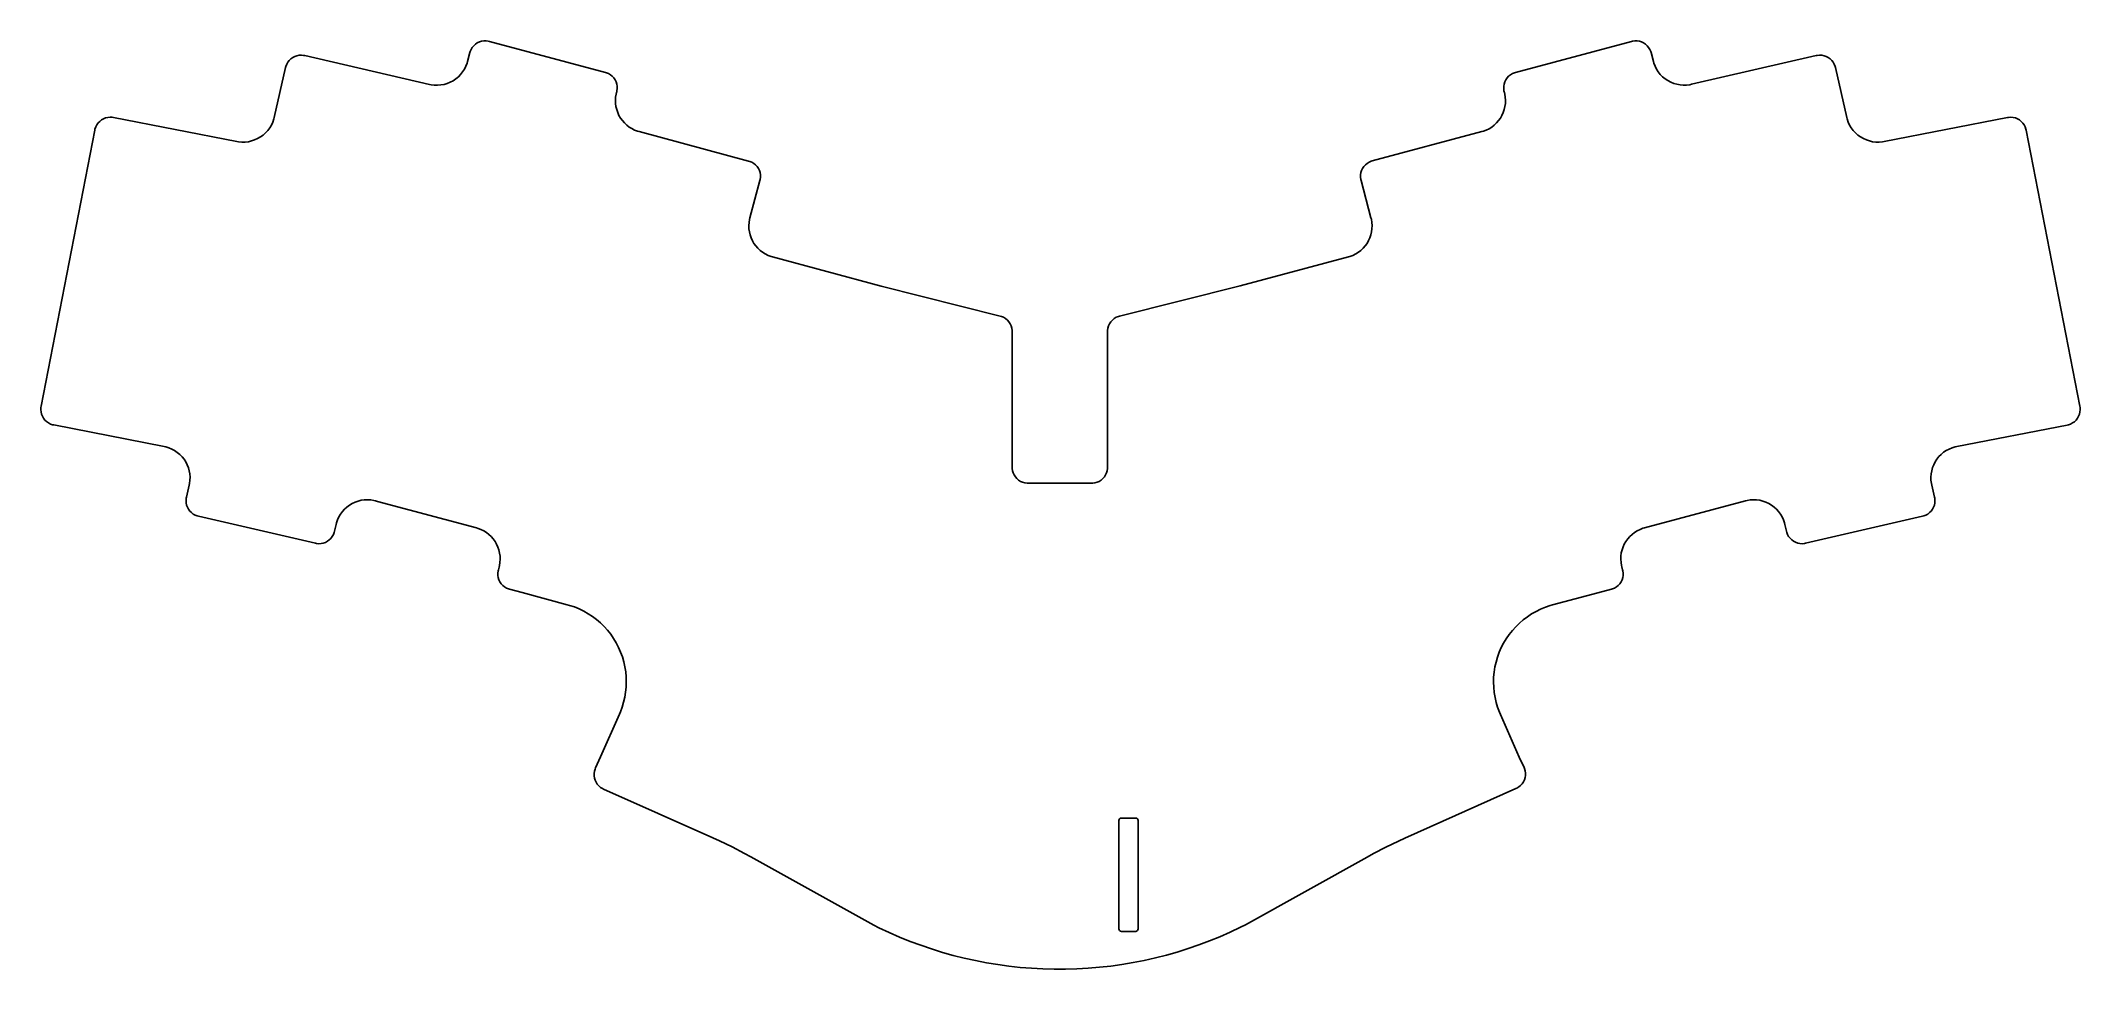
# Model space of a CAD drawing. Extents: x 21 to 277, y -154 to -38.
import ezdxf

# ---------------------------------------------------------------- set-up
doc = ezdxf.new("R2010")
doc.units = 0
doc.layers.add('BLACK', color=7, linetype='CONTINUOUS')

msp = doc.modelspace()

# ---------------------------------------------------------------- linework, layer by layer
at = {"layer": 'BLACK', "linetype": 'CONTINUOUS'}
for p, q in [((75.7138, -38.4578), (75.9504, -38.2977)), ((75.9504, -38.2977), (76.2074, -38.1728)), ((76.2074, -38.1728), (76.4796, -38.0859)), ((76.4796, -38.0859), (76.7613, -38.0385)), ((76.7613, -38.0385), (77.0469, -38.0317)), ((77.0469, -38.0317), (77.3306, -38.0656)), ((77.3306, -38.0656), (77.4693, -38.1002)), ((77.4693, -38.1002), (92.0077, -41.9955)), ((206.086, -41.9955), (220.625, -38.1008)), ((220.625, -38.1008), (220.764, -38.0663)), ((220.764, -38.0663), (221.047, -38.0325)), ((221.047, -38.0325), (221.333, -38.0393)), ((221.333, -38.0393), (221.615, -38.0866)), ((221.615, -38.0866), (221.887, -38.1736)), ((221.887, -38.1736), (222.144, -38.2983)), ((222.144, -38.2983), (222.38, -38.4584)), ((52.0609, -40.9809), (52.201, -40.7318)), ((52.201, -40.7318), (52.3751, -40.5051)), ((52.3751, -40.5051), (52.5798, -40.3056)), ((52.5798, -40.3056), (52.8107, -40.1372)), ((52.8107, -40.1372), (53.0633, -40.0034)), ((53.0633, -40.0034), (53.3324, -39.9069)), ((53.3324, -39.9069), (53.6124, -39.8497)), ((53.6124, -39.8497), (53.8978, -39.833)), ((53.8978, -39.833), (54.1826, -39.857)), ((54.1826, -39.857), (54.3224, -39.8868)), ((54.3224, -39.8868), (69.9546, -43.4991)), ((74.5173, -41.2175), (74.6632, -40.8347)), ((74.6632, -40.8347), (74.7188, -40.6375)), ((74.7188, -40.6375), (75.0198, -39.5142)), ((75.0198, -39.5142), (75.0593, -39.3769)), ((75.0593, -39.3769), (75.1718, -39.1143)), ((75.1718, -39.1143), (75.3205, -38.8703)), ((75.3205, -38.8703), (75.5024, -38.65)), ((75.5024, -38.65), (75.7138, -38.4578)), ((222.38, -38.4584), (222.592, -38.6504)), ((222.592, -38.6504), (222.774, -38.8706)), ((222.774, -38.8706), (222.922, -39.1144)), ((222.922, -39.1144), (223.035, -39.3769)), ((223.035, -39.3769), (223.074, -39.5142)), ((223.074, -39.5142), (223.374, -40.6288)), ((223.374, -40.6288), (223.429, -40.8259)), ((223.429, -40.8259), (223.575, -41.2084)), ((228.135, -43.4897), (243.776, -39.8859)), ((243.776, -39.8859), (243.916, -39.8562)), ((243.916, -39.8562), (244.2, -39.8323)), ((244.2, -39.8323), (244.485, -39.8491)), ((244.485, -39.8491), (244.765, -39.9064)), ((244.765, -39.9064), (245.034, -40.0029)), ((245.034, -40.0029), (245.287, -40.1367)), ((245.287, -40.1367), (245.517, -40.305)), ((245.517, -40.305), (245.722, -40.5045)), ((245.722, -40.5045), (245.896, -40.731)), ((245.896, -40.731), (246.036, -40.9801)), ((50.4834, -47.6315), (51.9232, -41.3862)), ((51.9232, -41.3862), (51.9577, -41.2475)), ((51.9577, -41.2475), (52.0609, -40.9809)), ((71.7821, -43.4956), (72.1753, -43.3805)), ((72.1753, -43.3805), (72.5546, -43.2258)), ((72.5546, -43.2258), (72.9162, -43.0331)), ((72.9162, -43.0331), (73.2561, -42.8044)), ((73.2561, -42.8044), (73.5709, -42.5422)), ((73.5709, -42.5422), (73.8572, -42.2492)), ((73.8572, -42.2492), (74.1121, -41.9285)), ((74.1121, -41.9285), (74.3329, -41.5833)), ((74.3329, -41.5833), (74.5173, -41.2175)), ((92.0077, -41.9955), (92.1451, -42.0349)), ((92.1451, -42.0349), (92.4078, -42.1473)), ((92.4078, -42.1473), (92.6518, -42.296)), ((92.6518, -42.296), (92.8722, -42.478)), ((92.8722, -42.478), (93.0644, -42.6894)), ((93.0644, -42.6894), (93.2246, -42.9261)), ((93.2246, -42.9261), (93.3494, -43.1832)), ((93.3494, -43.1832), (93.4364, -43.4554)), ((93.4364, -43.4554), (93.4838, -43.7372)), ((204.611, -43.7356), (204.658, -43.454)), ((204.658, -43.454), (204.745, -43.182)), ((204.745, -43.182), (204.87, -42.9252)), ((204.87, -42.9252), (205.03, -42.6888)), ((205.03, -42.6888), (205.222, -42.4775)), ((205.222, -42.4775), (205.443, -42.2958)), ((205.443, -42.2958), (205.687, -42.1472)), ((205.687, -42.1472), (205.949, -42.0348)), ((205.949, -42.0348), (206.086, -41.9955)), ((223.575, -41.2084), (223.759, -41.574)), ((223.759, -41.574), (223.98, -41.9188)), ((223.98, -41.9188), (224.235, -42.2393)), ((224.235, -42.2393), (224.521, -42.5321)), ((224.521, -42.5321), (224.836, -42.7942)), ((224.836, -42.7942), (225.175, -43.0227)), ((225.175, -43.0227), (225.537, -43.2153)), ((225.537, -43.2153), (225.916, -43.3701)), ((225.916, -43.3701), (226.309, -43.4853)), ((246.036, -40.9801), (246.139, -41.2465)), ((246.139, -41.2465), (246.174, -41.3851)), ((246.174, -41.3851), (247.616, -47.6326)), ((69.9546, -43.4991), (70.1547, -43.5427)), ((70.1547, -43.5427), (70.5612, -43.5937)), ((70.5612, -43.5937), (70.9708, -43.6028)), ((70.9708, -43.6028), (71.3792, -43.57)), ((71.3792, -43.57), (71.7821, -43.4956)), ((93.2911, -45.091), (93.2653, -45.4828)), ((93.2653, -45.4828), (93.2781, -45.8752)), ((93.2781, -45.8752), (93.3292, -46.2645)), ((93.3551, -44.7036), (93.2911, -45.091)), ((93.4036, -44.5134), (93.3551, -44.7036)), ((93.4219, -44.4453), (93.4036, -44.5134)), ((93.4565, -44.3066), (93.4219, -44.4453)), ((93.4905, -44.0229), (93.4565, -44.3066)), ((93.4838, -43.7372), (93.4905, -44.0229)), ((204.604, -44.021), (204.611, -43.7356)), ((204.637, -44.3046), (204.604, -44.021)), ((204.672, -44.4432), (204.637, -44.3046)), ((204.692, -44.5207), (204.672, -44.4432)), ((204.741, -44.711), (204.692, -44.5207)), ((204.804, -45.0983), (204.741, -44.711)), ((204.765, -46.2713), (204.817, -45.8822)), ((204.83, -45.4899), (204.804, -45.0983)), ((204.817, -45.8822), (204.83, -45.4899)), ((226.309, -43.4853), (226.711, -43.5597)), ((226.711, -43.5597), (227.119, -43.5927)), ((227.119, -43.5927), (227.529, -43.5838)), ((227.529, -43.5838), (227.935, -43.5331)), ((227.935, -43.5331), (228.135, -43.4897)), ((28.1188, -48.8229), (28.2502, -48.5691)), ((28.2502, -48.5691), (28.4163, -48.3366)), ((28.4163, -48.3366), (28.6138, -48.1301)), ((28.6138, -48.1301), (28.8386, -47.9538)), ((28.8386, -47.9538), (29.0863, -47.8113)), ((29.0863, -47.8113), (29.3518, -47.7055)), ((29.3518, -47.7055), (29.6296, -47.6385)), ((29.6296, -47.6385), (29.9141, -47.6118)), ((29.9141, -47.6118), (30.1995, -47.6259)), ((30.1995, -47.6259), (30.3402, -47.6507)), ((30.3402, -47.6507), (45.8226, -50.6595)), ((50.1311, -48.5905), (50.3024, -48.2183)), ((50.3024, -48.2183), (50.4348, -47.8305)), ((50.4348, -47.8305), (50.4834, -47.6315)), ((93.3292, -46.2645), (93.4182, -46.6469)), ((93.4182, -46.6469), (93.5443, -47.0188)), ((93.5443, -47.0188), (93.7062, -47.3765)), ((93.7062, -47.3765), (93.9024, -47.7166)), ((93.9024, -47.7166), (94.131, -48.0358)), ((94.131, -48.0358), (94.3897, -48.3312)), ((94.3897, -48.3312), (94.6761, -48.5997)), ((203.417, -48.6047), (203.703, -48.3364)), ((203.703, -48.3364), (203.962, -48.0414)), ((203.962, -48.0414), (204.191, -47.7224)), ((204.191, -47.7224), (204.387, -47.3826)), ((204.387, -47.3826), (204.549, -47.0251)), ((204.549, -47.0251), (204.676, -46.6535)), ((204.676, -46.6535), (204.765, -46.2713)), ((247.616, -47.6326), (247.664, -47.8316)), ((247.664, -47.8316), (247.797, -48.2192)), ((247.797, -48.2192), (247.968, -48.5913)), ((252.276, -50.6597), (267.752, -47.6544)), ((267.752, -47.6544), (267.892, -47.6297)), ((267.892, -47.6297), (268.178, -47.6157)), ((268.178, -47.6157), (268.462, -47.6424)), ((268.462, -47.6424), (268.74, -47.7094)), ((268.74, -47.7094), (269.005, -47.8152)), ((269.005, -47.8152), (269.253, -47.9576)), ((269.253, -47.9576), (269.478, -48.1338)), ((269.478, -48.1338), (269.675, -48.3403)), ((269.675, -48.3403), (269.841, -48.5727)), ((21.2712, -83.8462), (27.9954, -49.2326)), ((27.9954, -49.2326), (28.025, -49.0928)), ((28.025, -49.0928), (28.1188, -48.8229)), ((45.8226, -50.6595), (46.0242, -50.696)), ((46.0242, -50.696), (46.4323, -50.7326)), ((46.4323, -50.7326), (46.842, -50.7273)), ((46.842, -50.7273), (47.249, -50.6802)), ((47.249, -50.6802), (47.649, -50.5917)), ((47.649, -50.5917), (48.038, -50.4628)), ((48.038, -50.4628), (48.4117, -50.2948)), ((48.4117, -50.2948), (48.7662, -50.0894)), ((48.7662, -50.0894), (49.0979, -49.8489)), ((49.0979, -49.8489), (49.4033, -49.5757)), ((49.4033, -49.5757), (49.6792, -49.2728)), ((49.6792, -49.2728), (49.9226, -48.9432)), ((49.9226, -48.9432), (50.1311, -48.5905)), ((94.6761, -48.5997), (94.9875, -48.8389)), ((94.9875, -48.8389), (95.3208, -49.0464)), ((95.3208, -49.0464), (95.6729, -49.2203)), ((95.6729, -49.2203), (96.0402, -49.3589)), ((96.0402, -49.3589), (96.2292, -49.4121)), ((96.2292, -49.4121), (109.962, -53.1023)), ((188.13, -53.0993), (201.864, -49.416)), ((201.864, -49.416), (202.053, -49.3628)), ((202.053, -49.3628), (202.42, -49.2245)), ((202.42, -49.2245), (202.772, -49.0509)), ((202.772, -49.0509), (203.105, -48.8436)), ((203.105, -48.8436), (203.417, -48.6047)), ((247.968, -48.5913), (248.177, -48.9439)), ((248.177, -48.9439), (248.42, -49.2733)), ((248.42, -49.2733), (248.696, -49.5762)), ((248.696, -49.5762), (249.001, -49.8493)), ((249.001, -49.8493), (249.333, -50.0897)), ((249.333, -50.0897), (249.687, -50.295)), ((249.687, -50.295), (250.061, -50.4629)), ((250.061, -50.4629), (250.45, -50.5918)), ((250.45, -50.5918), (250.85, -50.6803)), ((250.85, -50.6803), (251.257, -50.7275)), ((251.257, -50.7275), (251.666, -50.7328)), ((251.666, -50.7328), (252.074, -50.6962)), ((252.074, -50.6962), (252.276, -50.6597)), ((269.841, -48.5727), (269.973, -48.8264)), ((269.973, -48.8264), (270.066, -49.0962)), ((270.066, -49.0962), (270.096, -49.2359)), ((270.096, -49.2359), (276.828, -83.8502)), ((109.962, -53.1023), (110.1, -53.1418)), ((110.1, -53.1418), (110.362, -53.2543)), ((110.362, -53.2543), (110.606, -53.4031)), ((110.606, -53.4031), (110.826, -53.585)), ((110.826, -53.585), (111.018, -53.7963)), ((187.074, -53.7933), (187.266, -53.5819)), ((187.266, -53.5819), (187.487, -53.4)), ((187.487, -53.4), (187.731, -53.2512)), ((187.731, -53.2512), (187.993, -53.1387)), ((187.993, -53.1387), (188.13, -53.0993)), ((111.375, -55.5506), (110.125, -60.2235)), ((111.018, -53.7963), (111.178, -54.0328)), ((111.178, -54.0328), (111.302, -54.2896)), ((111.302, -54.2896), (111.389, -54.5616)), ((111.41, -55.4121), (111.375, -55.5506)), ((111.389, -54.5616), (111.437, -54.8431)), ((111.444, -55.1286), (111.41, -55.4121)), ((111.437, -54.8431), (111.444, -55.1286)), ((186.648, -55.1263), (186.655, -54.8407)), ((186.682, -55.41), (186.648, -55.1263)), ((186.655, -54.8407), (186.702, -54.559)), ((186.717, -55.5486), (186.682, -55.41)), ((186.702, -54.559), (186.789, -54.2869)), ((187.969, -60.2214), (186.717, -55.5486)), ((186.789, -54.2869), (186.914, -54.0299)), ((186.914, -54.0299), (187.074, -53.7933)), ((110.013, -60.8011), (109.987, -61.1929)), ((109.987, -61.1929), (110, -61.5853)), ((110.077, -60.4137), (110.013, -60.8011)), ((110.125, -60.2235), (110.077, -60.4137)), ((188.017, -60.4117), (187.969, -60.2214)), ((188.081, -60.7992), (188.017, -60.4117)), ((188.107, -61.1911), (188.081, -60.7992)), ((188.094, -61.5837), (188.107, -61.1911)), ((110, -61.5853), (110.052, -61.9745)), ((110.052, -61.9745), (110.141, -62.3568)), ((110.141, -62.3568), (110.267, -62.7286)), ((110.267, -62.7286), (110.429, -63.0862)), ((110.429, -63.0862), (110.626, -63.4262)), ((110.626, -63.4262), (110.854, -63.7453)), ((110.854, -63.7453), (111.113, -64.0405)), ((186.981, -64.0399), (187.24, -63.7446)), ((187.24, -63.7446), (187.469, -63.4253)), ((187.469, -63.4253), (187.665, -63.0852)), ((187.665, -63.0852), (187.827, -62.7274)), ((187.827, -62.7274), (187.953, -62.3555)), ((187.953, -62.3555), (188.043, -61.9731)), ((188.043, -61.9731), (188.094, -61.5837)), ((111.113, -64.0405), (111.4, -64.3089)), ((111.4, -64.3089), (111.711, -64.548)), ((111.711, -64.548), (112.044, -64.7554)), ((112.044, -64.7554), (112.396, -64.9291)), ((112.396, -64.9291), (112.764, -65.0675)), ((112.764, -65.0675), (112.953, -65.1206)), ((112.953, -65.1206), (126.555, -68.7698)), ((171.562, -68.76), (185.14, -65.1202)), ((185.14, -65.1202), (185.33, -65.067)), ((185.33, -65.067), (185.697, -64.9286)), ((185.697, -64.9286), (186.049, -64.7549)), ((186.049, -64.7549), (186.383, -64.5475)), ((186.383, -64.5475), (186.694, -64.3083)), ((186.694, -64.3083), (186.981, -64.0399)), ((126.555, -68.7698), (141.494, -72.5408)), ((156.456, -72.5429), (171.562, -68.76)), ((141.494, -72.5408), (141.636, -72.5793)), ((141.636, -72.5793), (141.907, -72.6924)), ((141.907, -72.6924), (142.16, -72.844)), ((142.16, -72.844), (142.387, -73.031)), ((142.387, -73.031), (142.584, -73.2492)), ((142.584, -73.2492), (142.748, -73.494)), ((142.748, -73.494), (142.873, -73.7601)), ((142.873, -73.7601), (142.959, -74.0417)), ((142.959, -74.0417), (143.002, -74.3328)), ((154.945, -74.3356), (154.988, -74.0442)), ((154.988, -74.0442), (155.074, -73.7622)), ((155.074, -73.7622), (155.2, -73.4958)), ((155.2, -73.4958), (155.363, -73.2508)), ((155.363, -73.2508), (155.561, -73.0324)), ((155.561, -73.0324), (155.789, -72.8455)), ((155.789, -72.8455), (156.042, -72.694)), ((156.042, -72.694), (156.314, -72.5813)), ((156.314, -72.5813), (156.456, -72.5429)), ((143.002, -74.3328), (143.004, -74.48)), ((143.004, -74.48), (143.004, -91.4961)), ((154.942, -74.483), (154.945, -74.3356)), ((154.942, -91.4961), (154.942, -74.483)), ((21.2325, -84.2721), (21.2465, -83.9869)), ((21.2591, -84.5564), (21.2325, -84.2721)), ((21.2465, -83.9869), (21.2712, -83.8462)), ((276.828, -83.8502), (276.853, -83.991)), ((276.867, -84.2763), (276.84, -84.5608)), ((276.853, -83.991), (276.867, -84.2763)), ((21.326, -84.8341), (21.2591, -84.5564)), ((21.4317, -85.0994), (21.326, -84.8341)), ((21.574, -85.3469), (21.4317, -85.0994)), ((21.7501, -85.5718), (21.574, -85.3469)), ((21.9564, -85.7692), (21.7501, -85.5718)), ((22.1886, -85.9354), (21.9564, -85.7692)), ((22.4422, -86.0668), (22.1886, -85.9354)), ((22.7118, -86.1608), (22.4422, -86.0668)), ((22.8515, -86.1906), (22.7118, -86.1608)), ((36.708, -88.8942), (22.8515, -86.1906)), ((275.246, -86.1952), (261.389, -88.8908)), ((275.386, -86.1654), (275.246, -86.1952)), ((275.656, -86.0715), (275.386, -86.1654)), ((275.91, -85.9401), (275.656, -86.0715)), ((276.142, -85.774), (275.91, -85.9401)), ((276.349, -85.5765), (276.142, -85.774)), ((276.525, -85.3516), (276.349, -85.5765)), ((276.667, -85.104), (276.525, -85.3516)), ((276.773, -84.8385), (276.667, -85.104)), ((276.84, -84.5608), (276.773, -84.8385)), ((36.9045, -88.935), (36.708, -88.8942)), ((37.2887, -89.0509), (36.9045, -88.935)), ((37.6594, -89.2047), (37.2887, -89.0509)), ((38.0128, -89.3949), (37.6594, -89.2047)), ((38.3454, -89.6194), (38.0128, -89.3949)), ((260.084, -89.391), (259.751, -89.6155)), ((260.437, -89.201), (260.084, -89.391)), ((260.808, -89.0473), (260.437, -89.201)), ((261.193, -88.9316), (260.808, -89.0473)), ((261.389, -88.8908), (261.193, -88.9316)), ((38.6539, -89.8762), (38.3454, -89.6194)), ((38.9351, -90.1626), (38.6539, -89.8762)), ((39.1862, -90.4757), (38.9351, -90.1626)), ((39.4046, -90.8123), (39.1862, -90.4757)), ((39.5883, -91.1692), (39.4046, -90.8123)), ((39.7353, -91.5426), (39.5883, -91.1692)), ((39.8441, -91.9289), (39.7353, -91.5426)), ((39.9138, -92.3242), (39.8441, -91.9289)), ((143.004, -91.4961), (143.007, -91.6389)), ((143.007, -91.6389), (143.047, -91.9217)), ((143.047, -91.9217), (143.128, -92.1959)), ((154.819, -92.1959), (154.899, -91.9217)), ((154.899, -91.9217), (154.94, -91.6389)), ((154.94, -91.6389), (154.942, -91.4961)), ((258.251, -91.9253), (258.181, -92.3206)), ((258.36, -91.5389), (258.251, -91.9253)), ((258.507, -91.1653), (258.36, -91.5389)), ((258.691, -90.8084), (258.507, -91.1653)), ((258.91, -90.4717), (258.691, -90.8084)), ((259.161, -90.1586), (258.91, -90.4717)), ((259.442, -89.8723), (259.161, -90.1586)), ((259.751, -89.6155), (259.442, -89.8723)), ((39.4903, -95.2328), (39.8395, -93.7198)), ((39.8395, -93.7198), (39.8822, -93.5238)), ((39.8822, -93.5238), (39.9329, -93.1256)), ((39.9434, -92.7244), (39.9138, -92.3242)), ((39.9329, -93.1256), (39.9434, -92.7244)), ((143.128, -92.1959), (143.247, -92.4558)), ((143.247, -92.4558), (143.401, -92.6961)), ((143.401, -92.6961), (143.588, -92.9121)), ((143.588, -92.9121), (143.804, -93.0992)), ((143.804, -93.0992), (144.045, -93.2536)), ((144.045, -93.2536), (144.304, -93.3723)), ((144.304, -93.3723), (144.579, -93.4528)), ((144.579, -93.4528), (144.861, -93.4935)), ((144.861, -93.4935), (145.004, -93.4961)), ((145.004, -93.4961), (152.942, -93.4961)), ((152.942, -93.4961), (153.085, -93.4935)), ((153.085, -93.4935), (153.368, -93.4529)), ((153.368, -93.4529), (153.642, -93.3724)), ((153.642, -93.3724), (153.902, -93.2537)), ((153.902, -93.2537), (154.142, -93.0992)), ((154.142, -93.0992), (154.358, -92.9121)), ((154.358, -92.9121), (154.545, -92.6961)), ((154.545, -92.6961), (154.7, -92.4558)), ((154.7, -92.4558), (154.819, -92.1959)), ((258.181, -92.3206), (258.152, -92.721)), ((258.152, -92.721), (258.162, -93.1223)), ((258.162, -93.1223), (258.213, -93.5205)), ((258.213, -93.5205), (258.255, -93.7167)), ((258.255, -93.7167), (258.605, -95.2328)), ((39.4364, -95.6572), (39.4604, -95.3725)), ((39.4532, -95.9425), (39.4364, -95.6572)), ((39.5104, -96.2224), (39.4532, -95.9425)), ((39.4604, -95.3725), (39.4903, -95.2328)), ((39.6068, -96.4914), (39.5104, -96.2224)), ((39.7406, -96.7439), (39.6068, -96.4914)), ((39.9089, -96.9748), (39.7406, -96.7439)), ((40.1084, -97.1794), (39.9089, -96.9748)), ((59.0313, -97.0494), (58.7955, -97.3739)), ((59.2985, -96.7501), (59.0313, -97.0494)), ((59.5942, -96.479), (59.2985, -96.7501)), ((59.9157, -96.2389), (59.5942, -96.479)), ((60.2595, -96.0322), (59.9157, -96.2389)), ((60.6223, -95.861), (60.2595, -96.0322)), ((61.0004, -95.7269), (60.6223, -95.861)), ((61.3901, -95.6314), (61.0004, -95.7269)), ((61.7873, -95.5753), (61.3901, -95.6314)), ((62.1882, -95.5593), (61.7873, -95.5753)), ((62.5886, -95.5835), (62.1882, -95.5593)), ((62.9847, -95.6477), (62.5886, -95.5835)), ((63.1791, -95.6971), (62.9847, -95.6477)), ((63.4469, -95.7686), (63.1791, -95.6971)), ((75.848, -99.0954), (63.4469, -95.7686)), ((234.915, -95.6955), (222.247, -99.0905)), ((235.109, -95.6458), (234.915, -95.6955)), ((235.506, -95.5813), (235.109, -95.6458)), ((235.907, -95.5568), (235.506, -95.5813)), ((236.308, -95.5726), (235.907, -95.5568)), ((236.706, -95.6285), (236.308, -95.5726)), ((237.096, -95.7241), (236.706, -95.6285)), ((237.475, -95.8582), (237.096, -95.7241)), ((237.838, -96.0297), (237.475, -95.8582)), ((238.182, -96.2366), (237.838, -96.0297)), ((238.504, -96.4771), (238.182, -96.2366)), ((238.8, -96.7485), (238.504, -96.4771)), ((239.067, -97.0483), (238.8, -96.7485)), ((239.303, -97.3734), (239.067, -97.0483)), ((258.186, -96.9748), (257.987, -97.1794)), ((258.355, -96.7439), (258.186, -96.9748)), ((258.488, -96.4915), (258.355, -96.7439)), ((258.585, -96.2225), (258.488, -96.4915)), ((258.642, -95.9426), (258.585, -96.2225)), ((258.605, -95.2328), (258.635, -95.3726)), ((258.635, -95.3726), (258.659, -95.6573)), ((258.659, -95.6573), (258.642, -95.9426)), ((40.3349, -97.3535), (40.1084, -97.1794)), ((40.584, -97.4936), (40.3349, -97.3535)), ((40.8504, -97.5968), (40.584, -97.4936)), ((40.9891, -97.6313), (40.8504, -97.5968)), ((55.653, -101.017), (40.9891, -97.6313)), ((58.0168, -99.6576), (57.9134, -99.9238)), ((58.0514, -99.519), (58.0168, -99.6576)), ((58.2501, -98.6602), (58.0514, -99.519)), ((58.2977, -98.4653), (58.2501, -98.6602)), ((58.4268, -98.0854), (58.2977, -98.4653)), ((58.5933, -97.7204), (58.4268, -98.0854)), ((58.7955, -97.3739), (58.5933, -97.7204)), ((76.037, -99.1486), (75.848, -99.0954)), ((76.4044, -99.2868), (76.037, -99.1486)), ((76.7565, -99.4605), (76.4044, -99.2868)), ((77.0899, -99.6677), (76.7565, -99.4605)), ((77.4014, -99.9067), (77.0899, -99.6677)), ((221.006, -99.6628), (220.694, -99.9017)), ((221.339, -99.4555), (221.006, -99.6628)), ((221.691, -99.2819), (221.339, -99.4555)), ((222.058, -99.1436), (221.691, -99.2819)), ((222.247, -99.0905), (222.058, -99.1436)), ((239.505, -97.7205), (239.303, -97.3734)), ((239.672, -98.0861), (239.505, -97.7205)), ((239.801, -98.4665), (239.672, -98.0861)), ((239.848, -98.6617), (239.801, -98.4665)), ((240.044, -99.5139), (239.848, -98.6617)), ((240.079, -99.6526), (240.044, -99.5139)), ((240.182, -99.9192), (240.079, -99.6526)), ((257.106, -97.6314), (242.443, -101.014)), ((257.245, -97.5968), (257.106, -97.6314)), ((257.511, -97.4936), (257.245, -97.5968)), ((257.76, -97.3535), (257.511, -97.4936)), ((257.987, -97.1794), (257.76, -97.3535)), ((55.7927, -101.047), (55.653, -101.017)), ((56.0773, -101.071), (55.7927, -101.047)), ((56.3625, -101.054), (56.0773, -101.071)), ((56.6423, -100.997), (56.3625, -101.054)), ((56.9112, -100.9), (56.6423, -100.997)), ((57.1637, -100.767), (56.9112, -100.9)), ((57.3945, -100.598), (57.1637, -100.767)), ((57.5991, -100.399), (57.3945, -100.598)), ((57.7733, -100.173), (57.5991, -100.399)), ((57.9134, -99.9238), (57.7733, -100.173)), ((77.6879, -100.175), (77.4014, -99.9067)), ((77.9468, -100.47), (77.6879, -100.175)), ((78.1756, -100.789), (77.9468, -100.47)), ((78.372, -101.129), (78.1756, -100.789)), ((78.5342, -101.486), (78.372, -101.129)), ((78.6605, -101.858), (78.5342, -101.486)), ((78.7499, -102.24), (78.6605, -101.858)), ((78.8013, -102.63), (78.7499, -102.24)), ((219.346, -102.236), (219.294, -102.625)), ((219.435, -101.853), (219.346, -102.236)), ((219.561, -101.482), (219.435, -101.853)), ((219.723, -101.124), (219.561, -101.482)), ((219.92, -100.784), (219.723, -101.124)), ((220.149, -100.465), (219.92, -100.784)), ((220.408, -100.17), (220.149, -100.465)), ((220.694, -99.9017), (220.408, -100.17)), ((240.322, -100.168), (240.182, -99.9192)), ((240.496, -100.395), (240.322, -100.168)), ((240.701, -100.595), (240.496, -100.395)), ((240.931, -100.763), (240.701, -100.595)), ((241.184, -100.897), (240.931, -100.763)), ((241.453, -100.994), (241.184, -100.897)), ((241.733, -101.051), (241.453, -100.994)), ((242.018, -101.068), (241.733, -101.051)), ((242.303, -101.044), (242.018, -101.068)), ((242.443, -101.014), (242.303, -101.044)), ((78.5167, -104.758), (78.5503, -104.475)), ((78.5238, -105.043), (78.5167, -104.758)), ((78.5503, -104.475), (78.5848, -104.337)), ((78.5848, -104.337), (78.677, -103.991)), ((78.677, -103.991), (78.7253, -103.801)), ((78.7253, -103.801), (78.789, -103.414)), ((78.789, -103.414), (78.8144, -103.022)), ((78.8144, -103.022), (78.8013, -102.63)), ((219.294, -102.625), (219.281, -103.017)), ((219.281, -103.017), (219.307, -103.409)), ((219.307, -103.409), (219.37, -103.796)), ((219.37, -103.796), (219.418, -103.986)), ((219.418, -103.986), (219.511, -104.332)), ((219.511, -104.332), (219.545, -104.47)), ((219.545, -104.47), (219.579, -104.754)), ((219.579, -104.754), (219.572, -105.039)), ((78.5714, -105.324), (78.5238, -105.043)), ((78.6586, -105.596), (78.5714, -105.324)), ((78.7835, -105.852), (78.6586, -105.596)), ((78.9437, -106.088), (78.7835, -105.852)), ((79.1359, -106.299), (78.9437, -106.088)), ((79.3561, -106.48), (79.1359, -106.299)), ((79.5999, -106.628), (79.3561, -106.48)), ((79.8622, -106.74), (79.5999, -106.628)), ((79.9994, -106.779), (79.8622, -106.74)), ((81.5632, -107.198), (79.9994, -106.779)), ((87.2142, -108.714), (81.5632, -107.198)), ((216.384, -107.239), (210.741, -108.75)), ((218.097, -106.78), (216.384, -107.239)), ((218.234, -106.74), (218.097, -106.78)), ((218.497, -106.628), (218.234, -106.74)), ((218.74, -106.479), (218.497, -106.628)), ((218.96, -106.297), (218.74, -106.479)), ((219.152, -106.086), (218.96, -106.297)), ((219.313, -105.849), (219.152, -106.086)), ((219.437, -105.593), (219.313, -105.849)), ((219.524, -105.321), (219.437, -105.593)), ((219.572, -105.039), (219.524, -105.321)), ((87.5226, -108.799), (87.2142, -108.714)), ((88.1287, -109.004), (87.5226, -108.799)), ((88.7205, -109.247), (88.1287, -109.004)), ((89.2955, -109.528), (88.7205, -109.247)), ((89.8515, -109.844), (89.2955, -109.528)), ((90.386, -110.196), (89.8515, -109.844)), ((208.104, -109.879), (207.569, -110.231)), ((208.66, -109.563), (208.104, -109.879)), ((209.235, -109.283), (208.66, -109.563)), ((209.827, -109.04), (209.235, -109.283)), ((210.433, -108.835), (209.827, -109.04)), ((210.741, -108.75), (210.433, -108.835)), ((90.897, -110.581), (90.386, -110.196)), ((91.3823, -110.998), (90.897, -110.581)), ((91.8399, -111.445), (91.3823, -110.998)), ((92.268, -111.921), (91.8399, -111.445)), ((92.6649, -112.423), (92.268, -111.921)), ((93.0288, -112.949), (92.6649, -112.423)), ((205.29, -112.456), (204.925, -112.982)), ((205.687, -111.955), (205.29, -112.456)), ((206.115, -111.479), (205.687, -111.955)), ((206.573, -111.032), (206.115, -111.479)), ((207.058, -110.616), (206.573, -111.032)), ((207.569, -110.231), (207.058, -110.616)), ((93.3584, -113.497), (93.0288, -112.949)), ((93.6522, -114.066), (93.3584, -113.497)), ((93.909, -114.652), (93.6522, -114.066)), ((94.1279, -115.253), (93.909, -114.652)), ((204.044, -114.685), (203.825, -115.286)), ((204.302, -114.099), (204.044, -114.685)), ((204.596, -113.53), (204.302, -114.099)), ((204.925, -112.982), (204.596, -113.53)), ((94.3079, -115.867), (94.1279, -115.253)), ((94.4483, -116.491), (94.3079, -115.867)), ((94.5485, -117.123), (94.4483, -116.491)), ((94.6081, -117.76), (94.5485, -117.123)), ((203.404, -117.155), (203.344, -117.792)), ((203.504, -116.524), (203.404, -117.155)), ((203.645, -115.899), (203.504, -116.524)), ((203.825, -115.286), (203.645, -115.899)), ((94.4379, -120.307), (94.5415, -119.676)), ((94.5415, -119.676), (94.6046, -119.039)), ((94.6046, -119.039), (94.6268, -118.4)), ((94.6268, -118.4), (94.6081, -117.76)), ((203.344, -117.792), (203.325, -118.432)), ((203.325, -118.432), (203.347, -119.071)), ((203.347, -119.071), (203.41, -119.708)), ((203.41, -119.708), (203.513, -120.339)), ((91.3801, -127.789), (93.7609, -122.437)), ((93.7609, -122.437), (93.8887, -122.144)), ((93.8887, -122.144), (94.1108, -121.544)), ((94.1108, -121.544), (94.2942, -120.931)), ((94.2942, -120.931), (94.4379, -120.307)), ((203.513, -120.339), (203.656, -120.963)), ((203.656, -120.963), (203.839, -121.576)), ((203.839, -121.576), (204.061, -122.176)), ((204.061, -122.176), (204.189, -122.47)), ((204.189, -122.47), (206.561, -127.809)), ((90.7584, -129.185), (91.3801, -127.789)), ((206.561, -127.809), (207.149, -129.136)), ((90.5867, -129.874), (90.6247, -129.591)), ((90.5893, -130.16), (90.5867, -129.874)), ((90.6326, -130.442), (90.5893, -130.16)), ((90.6247, -129.591), (90.7026, -129.316)), ((90.7026, -129.316), (90.7584, -129.185)), ((207.149, -129.136), (207.205, -129.267)), ((207.205, -129.267), (207.282, -129.542)), ((207.317, -130.11), (207.274, -130.392)), ((207.282, -129.542), (207.32, -129.825)), ((207.32, -129.825), (207.317, -130.11)), ((90.7156, -130.715), (90.6326, -130.442)), ((90.8366, -130.974), (90.7156, -130.715)), ((90.9932, -131.213), (90.8366, -130.974)), ((91.1822, -131.427), (90.9932, -131.213)), ((91.3997, -131.612), (91.1822, -131.427)), ((91.6414, -131.764), (91.3997, -131.612)), ((91.7708, -131.825), (91.6414, -131.764)), ((105.488, -137.943), (91.7708, -131.825)), ((206.137, -131.773), (192.231, -137.983)), ((206.266, -131.713), (206.137, -131.773)), ((206.507, -131.561), (206.266, -131.713)), ((206.725, -131.376), (206.507, -131.561)), ((206.913, -131.162), (206.725, -131.376)), ((207.07, -130.923), (206.913, -131.162)), ((207.191, -130.665), (207.07, -130.923)), ((207.274, -130.392), (207.191, -130.665)), ((158.475, -135.46), (156.675, -135.46)), ((106.292, -138.305), (105.488, -137.943)), ((156.375, -135.76), (156.375, -149.36)), ((158.775, -149.36), (158.775, -135.76)), ((192.231, -137.983), (191.429, -138.345)), ((107.88, -139.07), (106.292, -138.305)), ((109.446, -139.882), (107.88, -139.07)), ((110.218, -140.307), (109.446, -139.882)), ((125.662, -148.899), (110.218, -140.307)), ((187.509, -140.347), (172.259, -148.838)), ((188.28, -139.921), (187.509, -140.347)), ((189.843, -139.11), (188.28, -139.921)), ((191.429, -138.345), (189.843, -139.11)), ((126.298, -149.216), (125.662, -148.899)), ((127.585, -149.819), (126.298, -149.216)), ((128.889, -150.387), (127.585, -149.819)), ((130.207, -150.918), (128.889, -150.387)), ((156.675, -149.66), (158.475, -149.66)), ((169.036, -150.334), (167.718, -150.869)), ((170.337, -149.763), (169.036, -150.334)), ((171.623, -149.157), (170.337, -149.763)), ((172.259, -148.838), (171.623, -149.157)), ((131.54, -151.413), (130.207, -150.918)), ((132.886, -151.872), (131.54, -151.413)), ((134.243, -152.293), (132.886, -151.872)), ((135.612, -152.677), (134.243, -152.293)), ((136.991, -153.023), (135.612, -152.677)), ((138.379, -153.331), (136.991, -153.023)), ((139.775, -153.6), (138.379, -153.331)), ((159.553, -153.303), (158.158, -153.576)), ((160.94, -152.991), (159.553, -153.303)), ((162.318, -152.641), (160.94, -152.991)), ((163.686, -152.254), (162.318, -152.641)), ((165.043, -151.829), (163.686, -152.254)), ((166.387, -151.368), (165.043, -151.829)), ((167.718, -150.869), (166.387, -151.368)), ((141.177, -153.832), (139.775, -153.6)), ((142.586, -154.025), (141.177, -153.832)), ((143.999, -154.179), (142.586, -154.025)), ((145.416, -154.294), (143.999, -154.179)), ((146.836, -154.37), (145.416, -154.294)), ((148.257, -154.407), (146.836, -154.37)), ((149.678, -154.405), (148.257, -154.407)), ((151.099, -154.364), (149.678, -154.405)), ((152.519, -154.284), (151.099, -154.364)), ((153.935, -154.165), (152.519, -154.284)), ((155.348, -154.008), (153.935, -154.165)), ((156.756, -153.811), (155.348, -154.008)), ((158.158, -153.576), (156.756, -153.811))]:
    msp.add_line(p, q, dxfattribs=at)
at = {"layer": 'BLACK'}
for centre, start, end in [((156.675, -135.76), 90, 180), ((158.475, -135.76), 0, 90), ((156.675, -149.36), -180, -90), ((158.475, -149.36), -90, 0)]:
    msp.add_arc(centre, 0.3, start, end, dxfattribs=at)

doc.saveas('drawing.dxf')
